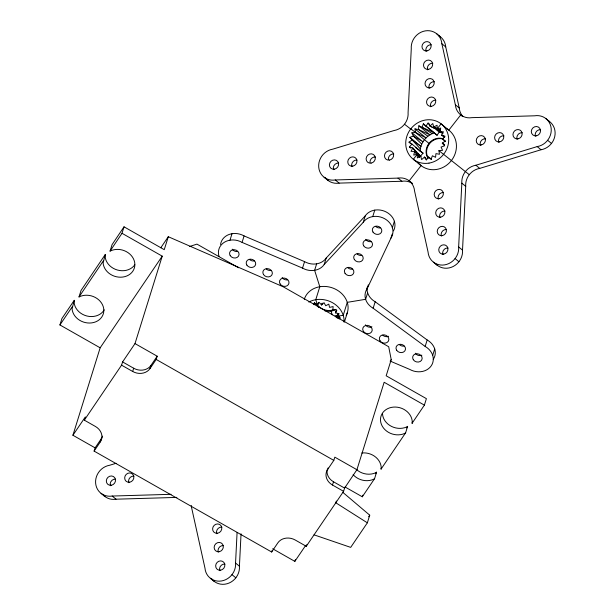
<?xml version="1.0" encoding="UTF-8"?>
<svg xmlns="http://www.w3.org/2000/svg" width="615" height="615" viewBox="0 0 615 615"><rect width="100%" height="100%" fill="white"/><g stroke="black" fill="none" stroke-linecap="round" stroke-linejoin="round"><path stroke-width="0.92" d="M423.082 153.166L411.95 144.095L409.398 146.931L412.796 147.984L420.529 156.01L423.082 153.166L420.137 151.236C420.299 142.941 426.479 135.069 434.474 132.901L437.08 135.277L439.218 132.117L441.616 132.041M191.25 505.469A16.09 14.829 -50.8 0 1 191.465 507.06L204.964 568.099A16.09 14.829 -50.8 0 0 221.531 580.967A16.09 14.829 -50.8 0 0 235.553 563.04L237.075 532.575M211.522 578.615A16.09 14.829 -50.8 0 0 229.318 582.943A16.09 14.829 -50.8 0 0 239.427 566.2L241.042 533.82M335.283 179.964L397.99 178.112A16.09 14.829 -50.8 0 1 414.556 190.981L428.055 252.019A16.09 14.829 -50.8 0 0 444.622 264.881A16.09 14.829 -50.8 0 0 458.652 246.961L461.834 183.162A16.09 14.829 -50.8 0 1 475.864 165.243L537.179 146.593A16.09 14.829 -50.8 0 0 551.201 128.666A16.09 14.829 -50.8 0 0 534.635 115.804L471.928 117.65A16.09 14.829 -50.8 0 1 455.361 104.788L441.862 43.75A16.09 14.829 -50.8 0 0 425.296 30.881A16.09 14.829 -50.8 0 0 411.274 48.8L408.083 112.599A16.09 14.829 -50.8 0 1 394.061 130.526L332.738 149.168A16.09 14.829 -50.8 0 0 318.716 167.096A16.09 14.829 -50.8 0 0 335.283 179.964L339.157 183.116L401.864 181.271A16.09 14.829 -50.8 0 1 412.427 183.531M435.597 263.735A16.09 14.829 -50.8 0 0 453.163 266.503A16.09 14.829 -50.8 0 0 462.518 250.121L465.709 186.322A16.09 14.829 -50.8 0 1 479.731 168.395L541.046 149.745A16.09 14.829 -50.8 0 0 554.715 136.707A16.09 14.829 -50.8 0 0 547.734 120.409M382.499 413.38A16.09 13.676 17.3 0 0 406.523 427.033L407.63 426.356L405.616 432.837L404.509 433.506A16.09 13.676 17.3 0 1 381.515 424.665A16.09 13.676 17.3 0 1 393.408 407.107A16.09 13.676 17.3 0 1 412.265 422.051L412.104 423.258L424.381 405.131L384.152 382.269L356.923 469.714L344.592 488.095L343.585 491.331L306.27 546.289L295.169 539.985A12.877 10.939 17.3 0 0 277.865 542.845L271.661 552.009L94.103 451.102L95.11 447.866L72.916 435.251L100.153 347.813L59.924 324.951L61.946 318.478L74.238 300.335L72.078 308.853A16.09 13.676 17.3 0 0 91.82 322.875A16.09 13.676 17.3 0 0 102.436 304.64A16.09 13.676 17.3 0 0 79.004 296.953L81.026 290.48L105.273 254.502L105.134 256.547A16.09 13.676 17.3 0 0 117.496 270.054A16.09 13.676 17.3 0 0 134.816 264.781M74.238 300.335L74.1 302.38A16.09 13.676 17.3 0 0 86.961 316.018A16.09 13.676 17.3 0 0 104.25 309.845M105.273 254.502L103.12 263.028A16.09 13.676 17.3 0 0 122.862 277.042A16.09 13.676 17.3 0 0 133.47 258.807A16.09 13.676 17.3 0 0 110.047 251.12L112.068 244.647L124.03 226.82L164.251 249.675L168.287 236.721L283.284 286.828L388.695 346.737L391.217 359.606L386.174 375.796L426.395 398.651L424.381 405.131M432.13 133.609L422.044 127.382L423.351 123.83L434.474 132.901L418.869 125.821L418.484 129.519L427.863 136.184M405.616 432.837L381.062 469.091L381.223 467.884A16.09 13.676 17.3 0 0 361.812 452.994M314.065 304.463L314.426 302.626M314.027 304.709L314.357 303.118L317.501 305.186L319.1 302.334L321.607 304.994L324.028 302.672L325.719 305.747L328.81 304.118L329.563 307.4L333.107 306.562L332.884 309.822L336.643 309.845L335.452 312.866L339.165 313.735L337.089 316.31L340.502 317.978L339.096 318.954M322.083 303.21L321.607 304.994L322.291 303.249M314.242 304.486L314.78 302.665M110.047 251.12L122.008 233.293L124.03 226.82M94.103 451.102L100.306 441.939A12.877 10.939 17.3 0 0 95.417 426.464L84.324 420.16L85.331 416.924L72.916 435.251M84.324 420.16L121.57 365.164L122.585 361.928L135 343.593L162.229 256.155L122.008 233.293M100.306 441.939L101.314 438.703A12.877 10.939 17.3 0 0 102.544 436.112M121.57 365.164L132.671 371.468L133.678 368.231A12.877 10.939 17.3 0 0 150.983 365.372L157.194 356.208L135 343.593M132.671 371.468A12.877 10.939 17.3 0 0 149.975 368.608L150.983 365.372M149.975 368.608L156.179 359.444L157.194 356.208M229.987 240.181L232.009 233.7M219.017 256.386A16.09 13.676 17.3 0 1 224.467 242.187A16.09 13.676 17.3 0 1 242.072 242.402L244.086 235.922L304.556 261.629A16.09 13.676 17.3 0 0 326.188 258.054L365.218 215.903A16.09 13.676 17.3 0 1 386.389 212.075A16.09 13.676 17.3 0 1 393.431 230.902M242.072 242.402L302.542 268.109L304.556 261.629M316.64 263.85L314.619 270.323L319.808 286.736L315.772 299.69L317.501 305.186L318.432 302.495M302.542 268.109A16.09 13.676 17.3 0 0 324.167 264.535L326.188 258.054M331.324 310.344L331.078 311.152L332.223 314.788M324.167 264.535L363.204 222.376L365.218 215.903M338.427 317.84L338.98 316.064M372.752 216.588L374.766 210.107M271.661 552.009L272.161 550.394M344.462 321.891L347.421 312.389M390.356 361.166L409.636 369.361A16.09 13.676 17.3 0 0 431.269 365.787A16.09 13.676 17.3 0 0 425.157 346.445L373.151 308.238A16.09 13.676 17.3 0 1 367.047 288.896L368.308 284.853M367.639 292.832L365.618 299.305L347.267 302.342L343.232 315.295L337.089 316.31L338.296 313.704M392.362 227.735L394.384 221.254M367.047 288.896L390.94 238.143L392.201 234.092M373.151 308.238L375.173 301.757A16.09 13.676 17.3 0 1 367.147 287.405M272.668 548.772L294.839 561.372L295.408 559.55M343.585 491.331L332.484 485.027A12.877 10.939 17.3 0 1 327.603 469.553L328.103 467.938M306.27 546.289L306.77 544.675M327.603 469.553L333.807 460.389L334.814 457.153L356.923 469.714M332.484 485.027L333.499 481.791A12.877 10.939 17.3 0 1 327.157 469.829M336.344 501.056L335.813 502.786L367.355 522.827L350.688 547.381L314.042 534.842M345.061 486.995L362.296 496.789L362.804 495.175M362.296 496.789L374.573 478.67L376.588 472.189L375.481 472.858A16.09 13.676 17.3 0 1 356.262 469.33M381.062 469.091L381.561 467.469M367.355 522.827L369.738 515.178L342.763 492.3M425.157 346.445L427.171 339.972L375.173 301.757M432.691 355.378L434.705 348.897M412.104 423.258L412.604 421.636M337.612 318.332L338.296 316.625M336.566 310.275L335.452 312.866L336.812 310.329M336.19 317.801L337.366 315.257L335.075 315.925M338.496 318.255L339.319 316.587M337.089 316.31L338.404 313.888M79.004 296.953L103.258 260.975M59.924 324.951L72.216 306.808M160.792 247.784L168.287 236.721M100.153 347.813L162.229 256.155M95.11 447.866L101.314 438.703M390.148 361.182L391.217 359.606M375.527 473.765L376.588 472.189M406.561 427.932L407.63 426.356M437.08 135.277L425.949 126.198L428.094 123.046L429.577 124.253M431.453 159.354L428.486 156.94L426.349 160.092L424.496 157.071L421.659 159.616L420.683 156.141L417.354 157.909L417.324 154.219L413.726 155.088L414.633 151.436L411.012 151.344L412.796 147.984L419.861 156.863M294.839 561.372L305.724 545.344M368.662 516.761L369.738 515.178M419.607 157.125L417.324 154.219L413.334 159.316L421.075 165.627L409.175 180.833L412.404 183.462M440.394 130.741L437.119 128.919L441.101 123.83L448.842 130.142L460.743 114.928L462.68 116.512M445.452 141.465L442.485 139.044L445.037 136.207L441.639 135.154L443.43 131.794L439.81 131.702L440.717 128.051L437.119 128.919L437.08 125.229L433.752 126.998L432.776 123.523L429.947 126.075L428.094 123.046M410.489 143.372L409.006 142.157L412.142 140.028L420.983 146.416L409.851 137.345L413.365 136.069L423.012 141.896L411.881 132.817L415.525 132.486L426.087 137.96L414.956 128.889L415.525 132.486L429.462 143.756M374.573 478.67L373.466 479.339A16.09 13.676 17.3 0 1 353.118 474.657M189.697 246.469L196.954 244.117L238.566 267.763M116.051 463.303L109.647 465.255A16.09 14.829 -50.8 0 0 95.625 483.175A16.09 14.829 -50.8 0 0 112.191 496.044L116.058 499.196L176.866 497.404M428.486 156.94L431.092 159.308L432.399 155.764L435.566 157.317L435.95 153.619L439.479 154.25L438.91 150.652L442.554 150.321L441.078 147.07L444.584 145.793L442.293 143.111L445.429 140.981L442.485 139.044M112.191 496.044L171.101 494.306M414.956 128.889L418.484 129.519L430 134.893L418.869 125.821M440.617 131.064L429.947 126.075L440.786 131.618M440.386 130.28L433.752 126.998L440.555 130.434M437.119 128.919L440.394 130.549M442.216 132.955L439.81 131.702L442.915 133.632M444.115 136.53L441.639 135.154L444.699 137.283M156.179 359.444L333.807 460.389M122.585 361.928L133.678 368.231M333.499 481.791L344.592 488.095M409.006 142.157L411.95 144.095M444.653 144.671L442.293 143.111L444.414 144.963M410.82 128.835L415.525 132.486M438.91 150.652L469.291 174.691M404.501 124.23L411.158 129.396M545.82 118.526L549.695 121.678M436.481 33.602L440.355 36.754M441.862 43.75L445.729 46.901L459.236 107.94A16.09 14.829 -50.8 0 0 462.903 116.504M547.619 140.297L551.494 143.449M537.179 146.593L541.046 149.745M455.361 104.788L459.236 107.94M436.25 129.696L439.218 132.117M475.864 165.243L479.731 168.395M461.834 183.162L465.709 186.322M415.686 147.608L420.137 151.236M409.398 146.931L410.882 148.146M417.562 153.589L421.014 156.402M397.99 178.112L401.864 181.271M458.652 246.961L462.518 250.121M455.069 258.584L458.936 261.744M433.437 262.159L437.311 265.319M324.097 177.243L327.964 180.395M235.553 563.04L239.427 566.2M231.978 574.664L235.845 577.823M210.345 578.246L214.212 581.398M101.006 493.322L104.873 496.474M423.351 123.83L425.949 126.198M421.713 144.041L413.365 136.069L411.881 132.817M420.253 148.792L409.851 137.345M426.364 159.216L424.496 157.071L425.603 158.616M418.092 155.58L414.633 151.436L416.924 154.388M417.324 154.219L419.638 157.279M116.058 499.196A16.09 14.829 -50.8 0 1 102.651 494.306M128.812 482.698A4.828 4.451 -50.8 0 1 133.962 476.11M110.454 485.735A4.828 4.451 -50.8 0 1 115.612 479.147M216.749 533.705A4.828 4.451 -50.8 0 1 221.9 527.116M218.271 552.178A4.828 4.451 -50.8 0 1 223.422 545.597M219.801 570.651A4.828 4.451 -50.8 0 1 224.952 564.07M441.362 236.099A4.828 4.451 -50.8 0 1 446.521 229.51M446.582 128.627A22.532 20.764 -50.8 0 1 450.734 161.384A22.532 20.764 -50.8 0 1 417.854 162.445M439.84 217.625A4.828 4.451 -50.8 0 1 444.991 211.037M438.31 199.152A4.828 4.451 -50.8 0 1 443.461 192.564M442.892 254.572A4.828 4.451 -50.8 0 1 448.043 247.991M427.917 157.617A12.877 11.87 -50.8 0 1 429.724 143.433A12.877 11.87 -50.8 0 1 443.33 139.098M427.633 69.833A4.828 4.451 -50.8 0 1 432.783 63.245M429.155 88.306A4.828 4.451 -50.8 0 1 434.305 81.718M438.395 35.486A16.09 14.829 -50.8 0 1 445.729 46.901M430.685 106.779A4.828 4.451 -50.8 0 1 435.835 100.199M426.103 51.36A4.828 4.451 -50.8 0 1 431.253 44.772M428.255 158.555A12.877 11.87 -50.8 0 1 428.724 143.702A12.877 11.87 -50.8 0 1 442.846 138.706M351.903 166.619A4.828 4.451 -50.8 0 1 357.054 160.031M339.157 183.116A16.09 14.829 -50.8 0 1 325.274 177.612M369.999 162.414A4.828 4.451 -50.8 0 1 375.411 157.002M388.357 159.377A4.828 4.451 -50.8 0 1 393.761 153.965M333.553 169.648A4.828 4.451 -50.8 0 1 338.704 163.067M517.092 139.313A4.828 4.451 -50.8 0 1 522.243 132.732M498.734 142.349A4.828 4.451 -50.8 0 1 503.885 135.761M480.384 145.378A4.828 4.451 -50.8 0 1 485.535 138.798M535.442 136.284A4.828 4.451 -50.8 0 1 540.593 129.696M333.653 309.737A12.877 10.939 17.3 0 1 317.394 304.832M335.49 309.545A12.877 10.939 17.3 0 1 324.497 310.698M318.747 307.439A12.877 10.939 17.3 0 1 315.941 303.649M371.076 241.633A4.828 4.105 17.3 0 1 365.679 239.327M304.287 299.374A22.532 19.15 17.3 0 1 333.184 288.166A22.532 19.15 17.3 0 1 346.145 315.48M363.204 222.376A16.09 13.676 17.3 0 1 384.829 218.802A16.09 13.676 17.3 0 1 390.94 238.143M361.758 255.386A4.828 4.105 17.3 0 1 357.138 253.987M352.449 269.132A4.828 4.105 17.3 0 1 347.829 267.74M380.385 227.888A4.828 4.105 17.3 0 1 375.765 226.489M308.815 302.05A22.532 19.15 17.3 0 1 332.684 302.795A22.532 19.15 17.3 0 1 344.008 322.052M254.264 260.945A4.828 4.105 17.3 0 1 249.644 259.545M270.915 270.4A4.828 4.105 17.3 0 1 266.287 269.009M220.547 244.478A16.09 13.676 17.3 0 1 244.086 235.922M287.559 279.856A4.828 4.105 17.3 0 1 282.162 277.55M237.621 251.481A4.828 4.105 17.3 0 1 232.232 249.175M427.171 339.972A16.09 13.676 17.3 0 1 433.283 359.314M404.063 346.068A4.828 4.105 17.3 0 1 399.443 344.677M388.565 336.274A4.828 4.105 17.3 0 1 382.799 335.221M371.921 326.819A4.828 4.105 17.3 0 1 365.387 324.843M421.852 355.193A4.828 4.105 17.3 0 1 415.317 353.225M129.657 482.229A4.828 4.451 -50.8 0 0 133.055 474.649A4.828 4.451 -50.8 0 0 125.106 475.964A4.828 4.451 -50.8 0 0 129.657 482.229M111.3 485.266A4.828 4.451 -50.8 0 0 114.705 477.678A4.828 4.451 -50.8 0 0 106.756 478.993A4.828 4.451 -50.8 0 0 111.3 485.266M219.117 551.716A4.828 4.451 -50.8 0 0 222.515 544.129A4.828 4.451 -50.8 0 0 214.574 545.443A4.828 4.451 -50.8 0 0 219.117 551.716M217.587 533.243A4.828 4.451 -50.8 0 0 220.993 525.656A4.828 4.451 -50.8 0 0 213.044 526.97A4.828 4.451 -50.8 0 0 217.587 533.243M220.639 570.19A4.828 4.451 -50.8 0 0 224.044 562.602A4.828 4.451 -50.8 0 0 216.096 563.917A4.828 4.451 -50.8 0 0 220.639 570.19M439.156 198.683A4.828 4.451 -50.8 0 0 442.562 191.104A4.828 4.451 -50.8 0 0 434.613 192.418A4.828 4.451 -50.8 0 0 439.156 198.683M440.686 217.157A4.828 4.451 -50.8 0 0 444.084 209.577A4.828 4.451 -50.8 0 0 436.135 210.891A4.828 4.451 -50.8 0 0 440.686 217.157M442.208 235.637A4.828 4.451 -50.8 0 0 445.614 228.05A4.828 4.451 -50.8 0 0 437.665 229.364A4.828 4.451 -50.8 0 0 442.208 235.637M443.738 254.11A4.828 4.451 -50.8 0 0 447.136 246.523A4.828 4.451 -50.8 0 0 439.187 247.837A4.828 4.451 -50.8 0 0 443.738 254.11M429.001 163.121A22.532 20.764 -50.8 0 0 444.876 127.728A22.532 20.764 -50.8 0 0 407.783 133.855A22.532 20.764 -50.8 0 0 429.001 163.121M431.522 106.318A4.828 4.451 -50.8 0 0 434.928 98.731A4.828 4.451 -50.8 0 0 426.979 100.045A4.828 4.451 -50.8 0 0 431.522 106.318M430 87.845A4.828 4.451 -50.8 0 0 433.398 80.258A4.828 4.451 -50.8 0 0 425.457 81.572A4.828 4.451 -50.8 0 0 430 87.845M428.471 69.364A4.828 4.451 -50.8 0 0 431.876 61.784A4.828 4.451 -50.8 0 0 423.927 63.099A4.828 4.451 -50.8 0 0 428.471 69.364M426.948 50.891A4.828 4.451 -50.8 0 0 430.346 43.311A4.828 4.451 -50.8 0 0 422.405 44.626A4.828 4.451 -50.8 0 0 426.948 50.891M389.456 160.085A4.828 4.451 -50.8 0 0 392.854 152.497A4.828 4.451 -50.8 0 0 384.913 153.812A4.828 4.451 -50.8 0 0 389.456 160.085M371.099 163.121A4.828 4.451 -50.8 0 0 374.504 155.534A4.828 4.451 -50.8 0 0 366.555 156.848A4.828 4.451 -50.8 0 0 371.099 163.121M352.749 166.15A4.828 4.451 -50.8 0 0 356.147 158.57A4.828 4.451 -50.8 0 0 348.205 159.877A4.828 4.451 -50.8 0 0 352.749 166.15M334.391 169.187A4.828 4.451 -50.8 0 0 337.796 161.599A4.828 4.451 -50.8 0 0 329.848 162.913A4.828 4.451 -50.8 0 0 334.391 169.187M481.23 144.917A4.828 4.451 -50.8 0 0 484.628 137.329A4.828 4.451 -50.8 0 0 476.679 138.644A4.828 4.451 -50.8 0 0 481.23 144.917M499.58 141.881A4.828 4.451 -50.8 0 0 502.985 134.301A4.828 4.451 -50.8 0 0 495.037 135.615A4.828 4.451 -50.8 0 0 499.58 141.881M517.938 138.852A4.828 4.451 -50.8 0 0 521.336 131.264A4.828 4.451 -50.8 0 0 513.387 132.579A4.828 4.451 -50.8 0 0 517.938 138.852M536.288 135.815A4.828 4.451 -50.8 0 0 539.693 128.228A4.828 4.451 -50.8 0 0 531.744 129.542A4.828 4.451 -50.8 0 0 536.288 135.815M345.038 273.306A4.828 4.105 17.3 0 0 353.294 273.875A4.828 4.105 17.3 0 0 349.066 267.348A4.828 4.105 17.3 0 0 345.038 273.306M354.348 259.553A4.828 4.105 17.3 0 0 362.604 260.122A4.828 4.105 17.3 0 0 358.384 253.603A4.828 4.105 17.3 0 0 354.348 259.553M363.665 245.8A4.828 4.105 17.3 0 0 371.921 246.377A4.828 4.105 17.3 0 0 367.693 239.85A4.828 4.105 17.3 0 0 363.665 245.8M372.974 232.055A4.828 4.105 17.3 0 0 381.231 232.624A4.828 4.105 17.3 0 0 377.003 226.105A4.828 4.105 17.3 0 0 372.974 232.055M280.148 284.03A4.828 4.105 17.3 0 0 288.404 284.599A4.828 4.105 17.3 0 0 284.176 278.072A4.828 4.105 17.3 0 0 280.148 284.03M263.504 274.567A4.828 4.105 17.3 0 0 271.761 275.136A4.828 4.105 17.3 0 0 267.533 268.617A4.828 4.105 17.3 0 0 263.504 274.567M246.861 265.111A4.828 4.105 17.3 0 0 255.117 265.68A4.828 4.105 17.3 0 0 250.889 259.153A4.828 4.105 17.3 0 0 246.861 265.111M230.21 255.648A4.828 4.105 17.3 0 0 238.474 256.224A4.828 4.105 17.3 0 0 234.246 249.698A4.828 4.105 17.3 0 0 230.21 255.648M363.365 331.324A4.828 4.105 17.3 0 0 371.621 331.892A4.828 4.105 17.3 0 0 367.401 325.366A4.828 4.105 17.3 0 0 363.365 331.324M380.009 340.779A4.828 4.105 17.3 0 0 388.265 341.356A4.828 4.105 17.3 0 0 384.044 334.829A4.828 4.105 17.3 0 0 380.009 340.779M396.652 350.243A4.828 4.105 17.3 0 0 404.916 350.811A4.828 4.105 17.3 0 0 400.688 344.285A4.828 4.105 17.3 0 0 396.652 350.243M413.295 359.698A4.828 4.105 17.3 0 0 421.559 360.267A4.828 4.105 17.3 0 0 417.331 353.748A4.828 4.105 17.3 0 0 413.295 359.698"/></g></svg>
